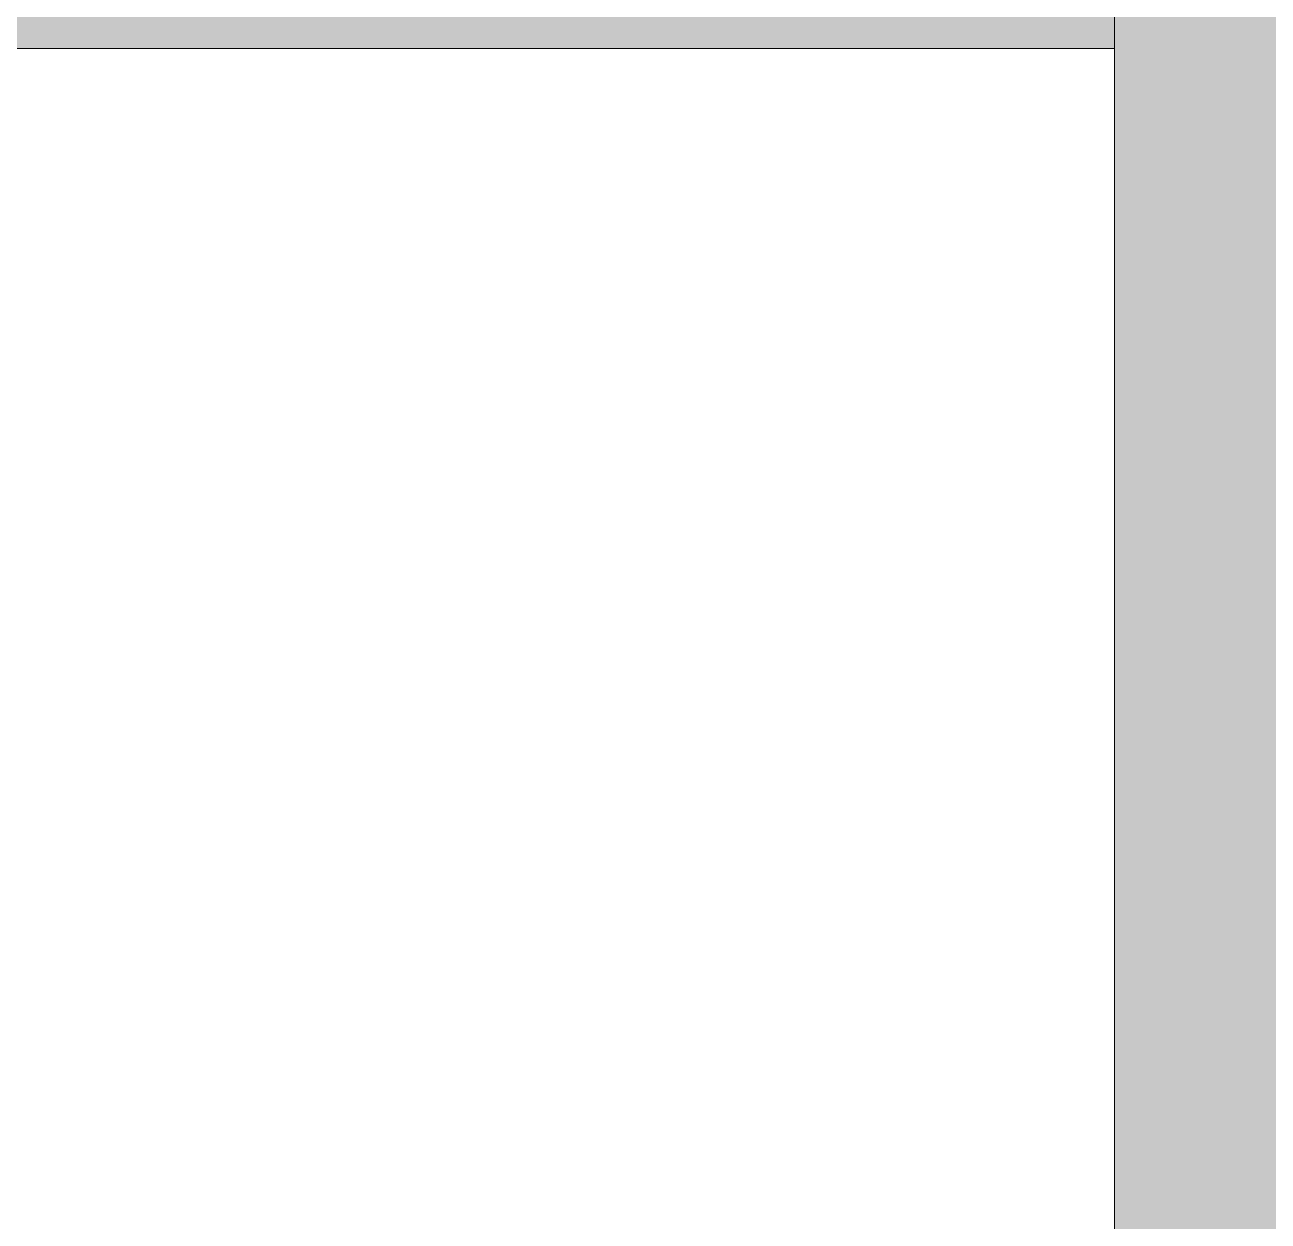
# Model space of a CAD drawing. Header units: inches. Extents: x -26493 to -10162, y -132 to 713.
# Drawn here: x -25695.39992 to -25695.38886, y 237.00748 to 237.01812 of the extents above; entities that cross this region are included whole.
import ezdxf

# ---------------------------------------------------------------- set-up
doc = ezdxf.new("R2010")
doc.units = ezdxf.units.IN
doc.header["$MEASUREMENT"] = 0
doc.layers.add('S-BEAM', color=12, linetype='Continuous', lineweight=9)
doc.layers.add('S-COLS', color=52, linetype='Continuous', lineweight=9)

# ---------------------------------------------------------------- blocks, each defined once
blk = doc.blocks.new('Girt_Z - 8_D-V12-Section 13')
at = {"layer": 'S-BEAM'}
h = blk.add_hatch(color=256, dxfattribs=at)
h.paths.add_polyline_path([(-25966.390225, 237.017909), (-25881.872426, 237.017909), (-25882.123561, 237.5), (-25966.390225, 237.5)], flags=0)
h.paths.add_polyline_path([(-25879.758272, 237.017909), (-25822.327725, 237.017909), (-25822.327725, 237.5), (-25880.009124, 237.499457)], flags=0)
h.paths.add_polyline_path([(-25815.702725, 237.017909), (-25780.352875, 237.017909), (-25780.703544, 237.5), (-25815.702725, 237.5)], flags=0)
h.paths.add_polyline_path([(-25257.959124, 237.017909), (-25117.390225, 237.017909), (-25117.390225, 237.5), (-25388.390225, 237.5), (-25388.390225, 237.017909), (-25327.075791, 237.017909)], flags=0)
h.paths.add_polyline_path([(-25406.390225, 237.017909), (-25406.390225, 237.5), (-25591.582266, 237.5), (-25591.73601, 237.017909), (-25465.309124, 237.017909)], flags=0)
h.paths.add_polyline_path([(-25779.966448, 237.017909), (-25725.338647, 237.017909), (-25724.700726, 237.5), (-25780.317117, 237.5)], flags=0)
h.paths.add_polyline_path([(-25595.007277, 237.017909), (-25594.853532, 237.5), (-25618.861421, 237.5), (-25618.861421, 237.017909), (-25603.542457, 237.017909)], flags=0)
h.paths.add_polyline_path([(-25625.486421, 237.017909), (-25625.486421, 237.5), (-25649.49431, 237.5), (-25649.340565, 237.017909), (-25629.461207, 237.017909)], flags=0)
h.paths.add_polyline_path([(-25652.611832, 237.017909), (-25652.765576, 237.5), (-25677.390225, 237.5), (-25677.390225, 237.017909), (-25663.766241, 237.017909)], flags=0)
h.paths.add_polyline_path([(-25724.923996, 237.017909), (-25695.390225, 237.017909), (-25695.390225, 237.5), (-25724.286075, 237.5)], flags=0)
h.paths.add_polyline_path([(-24670.467457, 237.017909), (-24539.390225, 237.017909), (-24539.390225, 237.5), (-24696.65689, 237.5), (-24696.908024, 237.017909), (-24670.697936, 237.017909)], flags=0)
h.paths.add_polyline_path([(-24521.390225, 237.017909), (-24250.390225, 237.017909), (-24250.390225, 237.5), (-24521.390225, 237.5)], flags=0)
h.paths.add_polyline_path([(-24699.022178, 237.017909), (-24698.771044, 237.5), (-24756.452725, 237.5), (-24756.452725, 237.017909), (-24705.025791, 237.017909)], flags=0)
h.paths.add_polyline_path([(-24232.390225, 237.017909), (-23961.390225, 237.017909), (-23961.390225, 237.5), (-24232.390225, 237.5)], flags=0)
h.paths.add_polyline_path([(-23943.390225, 237.017909), (-23672.390225, 237.017909), (-23672.390225, 237.5), (-23943.390225, 237.5)], flags=0)
h.paths.add_polyline_path([(-24763.077725, 237.017909), (-24763.077725, 237.5), (-24798.076907, 237.5), (-24798.427575, 237.017909), (-24765.502874, 237.017909)], flags=0)
h.paths.add_polyline_path([(-23654.390225, 237.017909), (-23383.390225, 237.017909), (-23383.390225, 237.5), (-23654.390225, 237.5)], flags=0)
h.paths.add_polyline_path([(-24798.814002, 237.017909), (-24798.463334, 237.5), (-24810.390225, 237.5), (-24810.390225, 237.017909), (-24808.700791, 237.017909)], flags=0)
h.paths.add_polyline_path([(-24828.390225, 237.017909), (-24828.390225, 237.5), (-24854.079725, 237.5), (-24853.441804, 237.017909), (-24843.259124, 237.017909)], flags=0)
h.paths.add_polyline_path([(-25099.390225, 237.017909), (-24987.044441, 237.017909), (-24987.198185, 237.5), (-25099.390225, 237.5)], flags=0)
h.paths.add_polyline_path([(-24853.856455, 237.017909), (-24854.494376, 237.5), (-24926.014874, 237.5), (-24926.168619, 237.017909), (-24877.817457, 237.017909)], flags=0)
h.paths.add_polyline_path([(-24983.773174, 237.017909), (-24959.91903, 237.017909), (-24959.91903, 237.5), (-24983.926918, 237.5)], flags=0)
h.paths.add_polyline_path([(-24929.439885, 237.017909), (-24929.286141, 237.5), (-24953.29403, 237.5), (-24953.29403, 237.017909), (-24946.934124, 237.017909)], flags=0)
h.paths.add_polyline_path([(-23094.390225, 237.017909), (-23094.390225, 237.5), (-23365.390225, 237.5), (-23365.390225, 237.017909), (-23115.342457, 237.017909)], flags=0)
h.paths.add_polyline_path([(-23076.390225, 237.017909), (-22801.25546, 237.017909), (-22801.25546, 237.5), (-23076.390225, 237.5)], flags=0)
blk.add_line((-25695.390225, 237.017909), (-25724.938941, 237.017909), dxfattribs=at)

msp = doc.modelspace()

# ---------------------------------------------------------------- hatches: boundary and pattern name
at = {"layer": 'S-COLS'}
h = msp.add_hatch(color=256, dxfattribs=at)
h.paths.add_polyline_path([(-25695.390225, 0), (-25677.390225, 0), (-25677.390225, 192.641033), (-25695.390225, 192.641033), (-25695.390225, 95.183051)], flags=0)
h.paths.add_polyline_path([(-25677.390225, 222.641033), (-25677.390225, 272.940208), (-25695.390225, 259.337219), (-25695.390225, 222.641033)], flags=0)
h.paths.add_polyline_path([(-25695.390225, 259.650579), (-25677.390225, 273.320717), (-25677.390225, 280.623076), (-25695.390225, 280.348686), (-25695.390225, 263.945051)], flags=0)

# ---------------------------------------------------------------- linework, layer by layer
msp.add_line((-25695.390225, 222.641033), (-25695.390225, 259.35821), dxfattribs=at)

# ---------------------------------------------------------------- block references
at = {"layer": 'S-BEAM'}
msp.add_blockref('Girt_Z - 8_D-V12-Section 13', (0, 0), dxfattribs=at)

doc.saveas('drawing.dxf')
